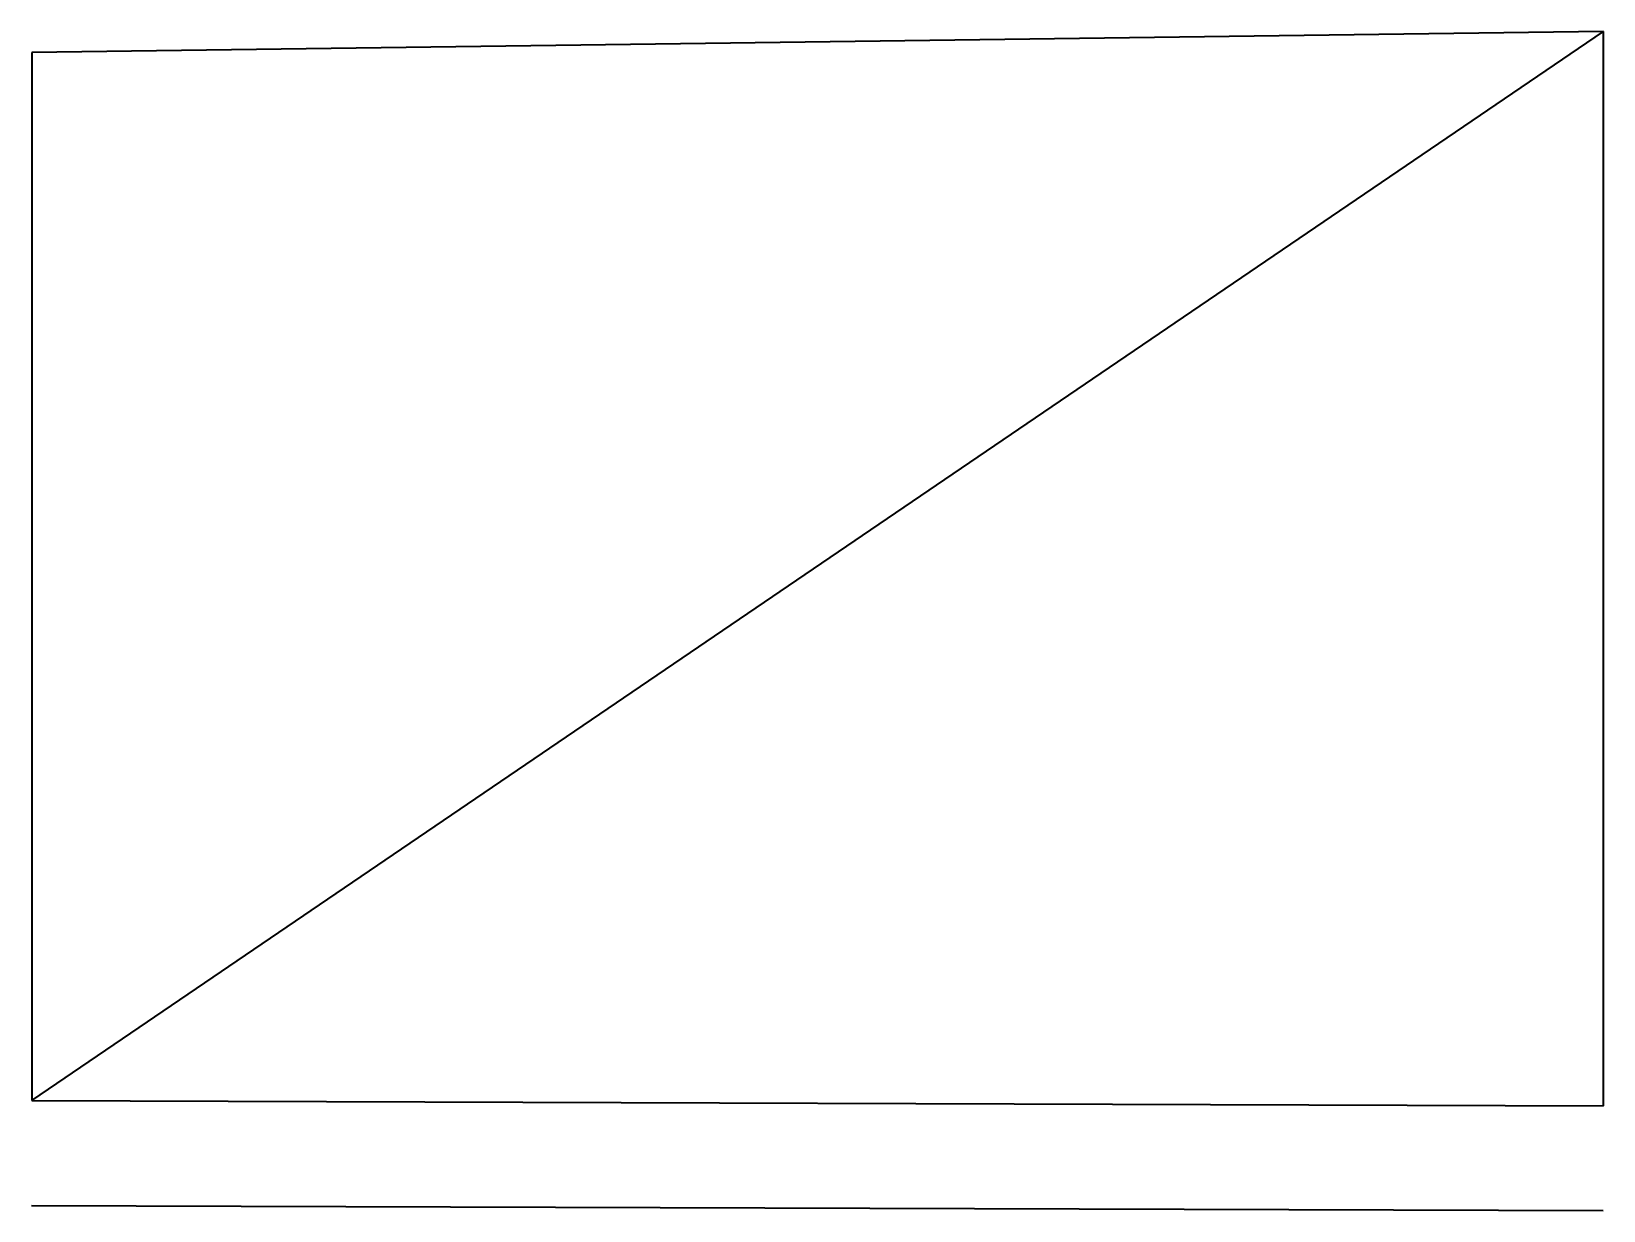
# Model space of a CAD drawing. Header units: inches. Extents: x 94889 to 364662, y -10661 to -3947.
# Drawn here: x 99369 to 99909, y -7836 to -7431 of the extents above; entities that cross this region are included whole.
import ezdxf

# ---------------------------------------------------------------- set-up
doc = ezdxf.new("R2010")
doc.units = ezdxf.units.IN
doc.header["$LTSCALE"] = 2
doc.header["$MEASUREMENT"] = 0
doc.layers.add('door', color=20, linetype='CONTINUOUS', lineweight=35)

msp = doc.modelspace()

# ---------------------------------------------------------------- linework, layer by layer
at = {"layer": 'door', "ltscale": 0.5}
for p, q in [((99369.34, -7797.79), (99909.29, -7430.56)), ((99909.29, -7430.56), (99369.34, -7437.79)), ((99909.33, -7799.56), (99909.29, -7430.56)), ((99369.34, -7437.79), (99369.34, -7797.79)), ((99369.34, -7797.79), (99909.33, -7799.56)), ((99369.22, -7833.79), (99909.21, -7835.56))]:
    msp.add_line(p, q, dxfattribs=at)

doc.saveas('drawing.dxf')
